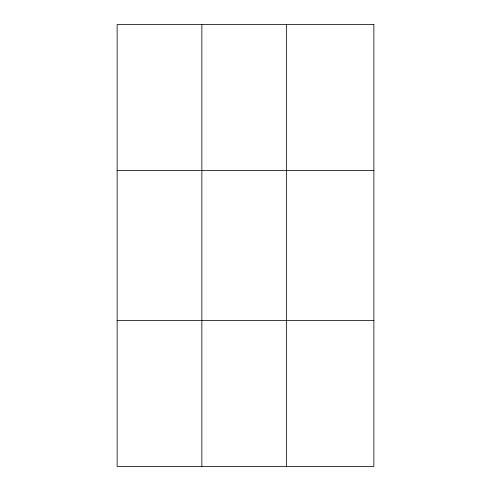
<?xml version="1.0" encoding="UTF-8"?>
<svg xmlns="http://www.w3.org/2000/svg" width="491" height="491" viewBox="0 0 491 491"><rect width="100%" height="100%" fill="white"/><g stroke="black" fill="none" stroke-linecap="round" stroke-linejoin="round"><path stroke-width="0.74" d="M201.856 466.45L201.856 24.55M286.578 466.45L286.578 24.55M117.128 170.377L373.872 170.377M117.128 320.623L373.872 320.623M373.872 24.55L373.872 466.45L117.128 466.45L117.128 24.55L373.872 24.55"/></g></svg>
